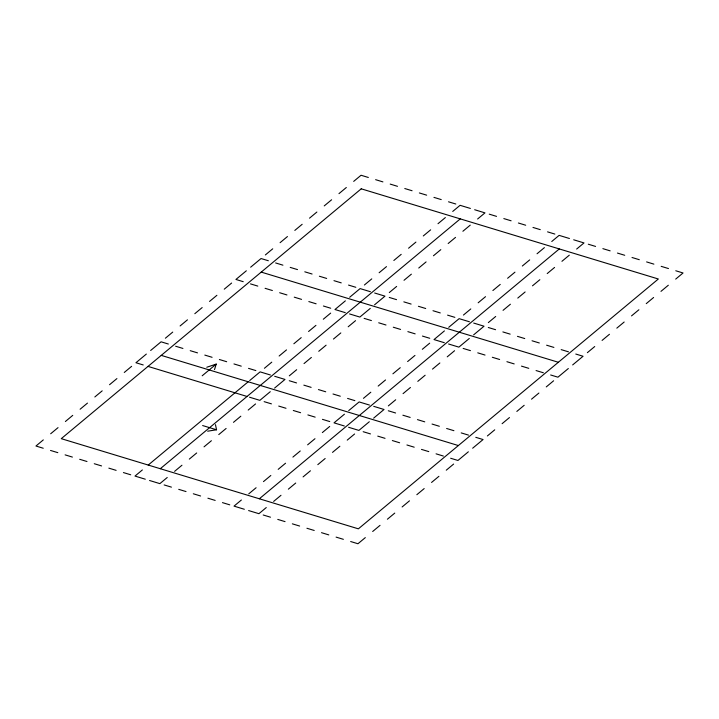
<?xml version="1.0" encoding="UTF-8"?>
<svg xmlns="http://www.w3.org/2000/svg" width="719" height="719" viewBox="0 0 719 719"><rect width="100%" height="100%" fill="white"/><g stroke="black" fill="none" stroke-linecap="round" stroke-linejoin="round"><path stroke-width="1.08" d="M214.505 369.593L216.23 364.093L206.784 367.247M43.311 439.893L35.95 446.023L43.239 448.234M50.672 433.764L58.032 427.634M65.393 421.505L72.745 415.366M80.106 409.237L87.466 403.107M94.827 396.978L102.188 390.848M109.549 384.719L116.909 378.589M124.27 372.46L131.631 366.331M146.343 354.072L135.936 362.744L143.225 364.955M150.657 350.477L161.065 341.813L168.354 344.024M165.379 338.218L172.74 332.088M180.101 325.959L187.461 319.829M194.813 313.7L202.174 307.57M209.535 301.441L216.895 295.311M224.256 289.182L231.617 283.052M246.338 270.793L235.931 279.457L243.22 281.677M250.643 267.198L261.051 258.534L268.349 260.745M265.365 254.939L272.726 248.81M280.086 242.68L287.447 236.551M294.808 230.422L302.169 224.292M309.529 218.163L316.881 212.033M324.242 205.904L331.603 199.774M338.964 193.645L346.324 187.515M353.685 181.386L361.046 175.256L368.335 177.467M202.192 375.785L216.23 364.093M142.353 469.947L134.992 476.077L145.301 479.205M148.222 465.058L248.217 381.771M249.7 380.54L260.107 371.867L270.416 374.994M264.421 368.281L271.773 362.151M279.134 356.022L286.495 349.892M293.855 343.763L301.216 337.633M308.577 331.504L315.938 325.365M323.298 319.236L330.659 313.107M345.372 300.848L334.964 309.521L345.273 312.648M349.686 297.262L360.093 288.589L370.402 291.716M364.407 285.003L371.768 278.873M379.129 272.744L386.489 266.614M393.841 260.476L401.202 254.346M408.563 248.217L415.924 242.087M423.284 235.958L430.645 229.828M438.006 223.699L445.367 217.569M452.727 211.44L460.079 205.31L470.388 208.438M160.292 468.716L460.259 218.882M167.239 477.497L159.879 483.635L149.57 480.499M174.6 471.367L181.961 465.238M189.313 459.108L196.673 452.979M204.034 446.85L211.395 440.72M218.756 434.591L226.117 428.461M233.477 422.332L240.838 416.202M248.199 410.073L255.551 403.943M270.272 391.684L259.865 400.348L249.556 397.221M274.586 388.089L284.994 379.425L274.685 376.298M289.308 375.83L296.668 369.701M304.029 363.571L311.381 357.442M318.742 351.312L326.102 345.183M333.463 339.053L340.824 332.924M348.185 326.794L355.546 320.665M370.267 308.406L359.86 317.07L349.551 313.942M374.572 304.811L384.98 296.147L374.671 293.019M389.294 292.552L396.654 286.423M404.015 280.293L411.376 274.164M418.737 268.034L426.097 261.905M433.449 255.775L440.81 249.646M448.171 243.516L455.531 237.387M462.892 231.257L470.253 225.128M477.614 218.998L484.974 212.869L474.666 209.732M241.386 500.002L234.026 506.131L244.334 509.268M248.747 493.872L256.108 487.743M263.469 481.613L270.829 475.484M278.19 469.354L285.551 463.225M292.903 457.095L300.263 450.966M307.624 444.836L314.985 438.707M322.346 432.577L329.706 426.448M344.428 414.189L334.02 422.853L344.329 425.981M348.733 410.594L359.141 401.93L369.449 405.058M363.454 398.335L370.815 392.206M378.176 386.076L385.537 379.947M392.898 373.817L400.258 367.688M407.619 361.558L414.971 355.429M422.332 349.299L429.692 343.17M444.414 330.911L434.006 339.575L444.315 342.702M448.728 327.316L459.135 318.652L469.444 321.779M463.449 315.057L470.801 308.927M478.162 302.798L485.523 296.668M492.883 290.539L500.244 284.409M507.605 278.28L514.966 272.15M522.327 266.021L529.687 259.892M537.039 253.762L544.4 247.633M551.761 241.503L559.121 235.365L569.43 238.501M259.334 498.779L559.301 248.936M266.273 507.56L258.921 513.69L248.612 510.562M273.633 501.431L280.994 495.301M288.355 489.172L295.716 483.042M303.076 476.913L310.437 470.783M317.798 464.654L325.159 458.524M332.511 452.386L339.871 446.256M347.232 440.127L354.593 433.997M369.314 421.738L358.907 430.411L348.598 427.284M373.628 418.152L384.036 409.479L373.727 406.352M388.341 405.893L395.702 399.764M403.062 393.635L410.423 387.496M417.784 381.367L425.145 375.237M432.505 369.108L439.866 362.978M447.227 356.849L454.579 350.719M469.3 338.46L458.893 347.133L448.584 344.006M473.614 334.874L484.022 326.201L473.713 323.074M488.336 322.606L495.697 316.477M503.057 310.347L510.409 304.218M517.77 298.088L525.131 291.959M532.491 285.829L539.852 279.7M547.213 273.571L554.574 267.441M561.934 261.312L569.295 255.182M576.647 249.053L584.008 242.923L573.699 239.795M365.315 537.614L357.954 543.744L350.665 541.533M372.676 531.485L380.036 525.355M387.397 519.226L394.758 513.096M402.119 506.967L409.471 500.837M416.831 494.708L424.192 488.578M431.553 482.449L438.914 476.32M446.274 470.19L453.635 464.061M468.357 451.802L457.949 460.466L450.651 458.255M472.662 448.207L483.069 439.543L475.78 437.323M487.383 435.948L494.744 429.818M502.105 423.689L509.465 417.559M516.826 411.43L524.187 405.3M531.539 399.171L538.899 393.041M546.26 386.912L553.621 380.782M568.343 368.523L557.935 377.187L550.646 374.976M572.657 364.928L583.064 356.256L575.775 354.045M587.369 352.669L594.73 346.54M602.091 340.411L609.451 334.281M616.812 328.152L624.173 322.022M631.534 315.893L638.894 309.763M646.255 303.634L653.607 297.495M660.968 291.366L668.328 285.236M675.689 279.107L683.05 272.977L675.761 270.766M207.674 431.193L216.545 429.773L215.475 424.686M375.624 179.678L382.912 181.889M390.201 184.1L397.49 186.32M404.779 188.531L412.077 190.742M419.366 192.953L426.655 195.164M433.943 197.374L441.232 199.594M448.521 201.805L455.81 204.016M489.244 214.163L496.532 216.374M503.821 218.585L511.11 220.796M518.399 223.007L525.688 225.227M532.986 227.438L540.275 229.649M547.563 231.86L554.852 234.07M588.286 244.217L595.575 246.428M602.864 248.639L610.152 250.859M617.441 253.07L624.73 255.281M632.019 257.492L639.308 259.703M646.597 261.914L653.895 264.134M661.183 266.345L668.472 268.555M275.638 262.956L282.927 265.167M290.215 267.387L297.504 269.598M304.793 271.809L312.082 274.02M319.371 276.231L326.66 278.442M333.958 280.662L341.246 282.873M348.535 285.084L355.824 287.294M389.258 297.441L396.546 299.652M403.835 301.863L411.124 304.074M418.413 306.294L425.702 308.505M432.991 310.716L440.28 312.927M447.569 315.138L454.866 317.349M488.291 327.496L495.58 329.706M502.869 331.926L510.166 334.137M517.455 336.348L524.744 338.559M532.033 340.77L539.322 342.981M546.611 345.201L553.9 347.412M561.188 349.623L568.477 351.834M261.231 272.106L558.348 362.277M250.509 283.888L257.797 286.099M265.086 288.31L272.375 290.521M279.664 292.732L286.953 294.952M294.251 297.163L301.54 299.374M308.828 301.585L316.117 303.795M323.406 306.006L330.695 308.226M364.129 318.364L371.417 320.584M378.706 322.795L385.995 325.006M393.284 327.217L400.573 329.428M407.862 331.639L415.16 333.859M422.448 336.07L429.737 338.281M463.162 348.427L470.46 350.638M477.749 352.849L485.037 355.06M492.326 357.28L499.615 359.491M506.904 361.702L514.193 363.913M521.482 366.124L528.771 368.335M536.068 370.555L543.357 372.766M175.643 346.234L182.932 348.445M190.229 350.665L197.518 352.876M204.807 355.087L212.096 357.298M219.385 359.509L226.674 361.72M233.963 363.94L241.251 366.151M248.54 368.362L255.838 370.573M289.263 380.719L296.552 382.93M303.84 385.141L311.138 387.361M318.427 389.572L325.716 391.783M333.005 393.994L340.294 396.205M347.583 398.416L354.871 400.636M388.305 410.774L395.594 412.994M402.883 415.205L410.172 417.415M417.46 419.626L424.749 421.837M432.047 424.048L439.336 426.268M446.625 428.479L453.914 430.69M461.203 432.901L468.491 435.112M161.245 355.384L458.363 445.555M148.006 366.402L247.048 396.466M264.134 401.651L271.431 403.862M278.72 406.073L286.009 408.284M293.298 410.495L300.587 412.706M307.876 414.926L315.165 417.137M322.454 419.348L329.742 421.559M363.176 431.706L370.465 433.917M377.754 436.127L385.042 438.338M392.34 440.558L399.629 442.769M406.918 444.98L414.207 447.191M421.496 449.402L428.785 451.613M436.074 453.833L443.362 456.044M202.632 425.549L216.545 429.773M50.528 450.445L57.817 452.655M65.105 454.866L72.403 457.086M79.692 459.297L86.981 461.508M94.27 463.719L101.559 465.93M108.848 468.141L116.136 470.361M123.425 472.572L130.714 474.783M164.148 484.93L171.437 487.14M178.725 489.351L186.014 491.562M193.312 493.773L200.601 495.993M207.89 498.204L215.179 500.415M222.468 502.626L229.756 504.837M263.19 514.984L270.479 517.195M277.768 519.406L285.057 521.626M292.345 523.836L299.634 526.047M306.923 528.258L314.221 530.469M321.51 532.68L328.799 534.9M336.088 537.111L343.376 539.322M361.226 188.818L61.259 438.662L358.377 528.833L658.343 278.999L361.226 188.818"/></g></svg>
